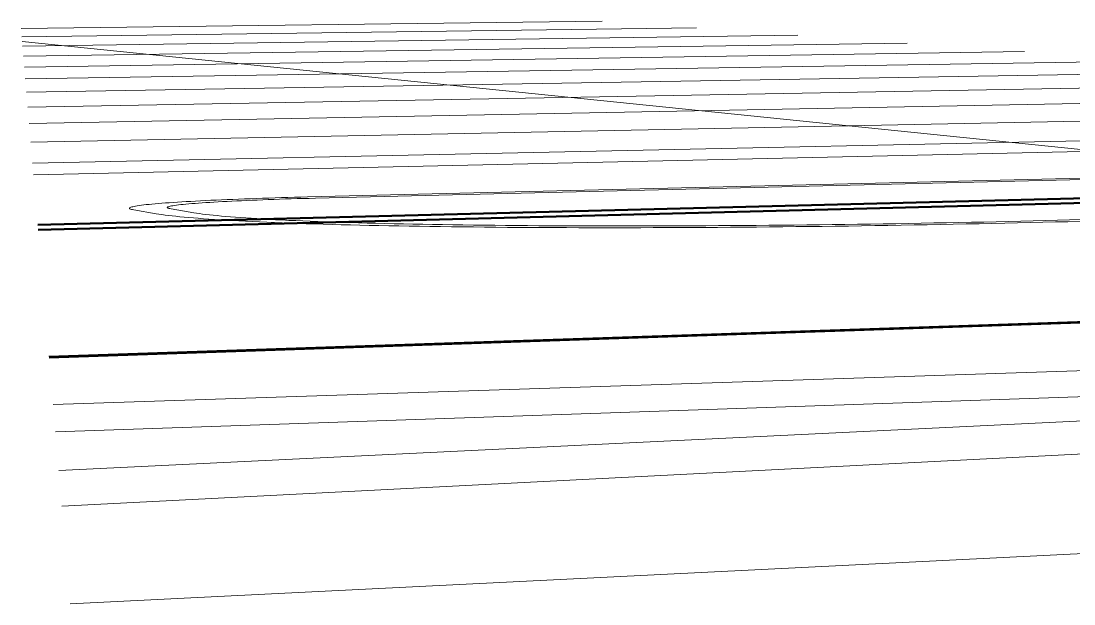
# Model space of a CAD drawing. Header units: inches. Extents: x 31156 to 31160, y -65 to 66.
# Drawn here: x 31156.8365 to 31156.9871, y 65.889 to 65.9723 of the extents above; entities that cross this region are included whole.
import ezdxf

# ---------------------------------------------------------------- set-up
doc = ezdxf.new("R2010")
doc.units = ezdxf.units.IN
doc.header["$MEASUREMENT"] = 0
doc.linetypes.add('Center 1_4_', pattern=[0.53125, 0.25, -0.09375, 0.09375, -0.09375])
doc.linetypes.add('Hidden', pattern=[0.28125, 0.1875, -0.09375])
for name, color, linetype, lineweight in [('A-PROP-SBCK', 71, 'Hidden', 50), ('BMP', 80, 'Continuous', 9), ('EOP-PR', 4, 'Continuous', 9), ('PAINT', 190, 'Continuous', 9), ('PROP', 3, 'Center 1_4_', 9)]:
    doc.layers.add(name, color=color, linetype=linetype, lineweight=lineweight)

msp = doc.modelspace()

# ---------------------------------------------------------------- linework, layer by layer
at = {"layer": 'A-PROP-SBCK', "linetype": 'Continuous'}
for p, q in [((31157.69848, 65.96462), (31156.83893, 65.94248)), ((31157.95542, 65.96209), (31156.84049, 65.92423)), ((31157.44744, 65.95869), (31156.83887, 65.94321))]:
    msp.add_line(p, q, dxfattribs=at)
at = {"layer": 'BMP'}
for p, q in [((31157.62961, 65.94327), (31156.84106, 65.91755)), ((31156.8423, 65.903), (31157.62961, 65.94327)), ((31157.2291, 65.92686), (31156.84139, 65.91361)), ((31156.84186, 65.90811), (31157.2291, 65.92686))]:
    msp.add_line(p, q, dxfattribs=at)
at = {"layer": 'EOP-PR'}
for p, q in [((31157.14658, 65.95366), (31156.87746, 65.94719)), ((31157.14832, 65.95353), (31156.87857, 65.94701)), ((31157.53913, 65.94809), (31156.84047, 65.92443)), ((31157.13942, 65.94802), (31156.98642, 65.94391)), ((31156.8526, 65.94536), (31156.85582, 65.9448)), ((31156.85793, 65.94549), (31156.8612, 65.94493))]:
    msp.add_line(p, q, dxfattribs=at)
for points in [[(31156.87746, 65.94719, 0), (31156.87651, 65.94716, 0), (31156.87558, 65.94714, 0), (31156.87465, 65.94711, 0), (31156.87373, 65.94709, 0), (31156.87282, 65.94706, 0), (31156.87192, 65.94703, 0), (31156.87103, 65.947, 0), (31156.87015, 65.94697, 0), (31156.86928, 65.94694, 0), (31156.86842, 65.94691, 0), (31156.86758, 65.94688, 0), (31156.86676, 65.94685, 0), (31156.86594, 65.94681, 0), (31156.86515, 65.94678, 0), (31156.86437, 65.94674, 0), (31156.86361, 65.94671, 0), (31156.86287, 65.94667, 0), (31156.86215, 65.94664, 0), (31156.86144, 65.9466, 0), (31156.86076, 65.94656, 0), (31156.8601, 65.94652, 0), (31156.85946, 65.94649, 0), (31156.85884, 65.94645, 0), (31156.85825, 65.94641, 0), (31156.85768, 65.94637, 0), (31156.85713, 65.94633, 0), (31156.85661, 65.94629, 0), (31156.85611, 65.94625, 0), (31156.85564, 65.94621, 0), (31156.8552, 65.94617, 0), (31156.85478, 65.94613, 0), (31156.85439, 65.94609, 0), (31156.85403, 65.94605, 0), (31156.8537, 65.94601, 0), (31156.85339, 65.94596, 0), (31156.85311, 65.94592, 0), (31156.85287, 65.94588, 0), (31156.85265, 65.94584, 0), (31156.85246, 65.9458, 0), (31156.8523, 65.94576, 0), (31156.85218, 65.94572, 0), (31156.85208, 65.94569, 0), (31156.85201, 65.94565, 0), (31156.85198, 65.94561, 0), (31156.85197, 65.94557, 0), (31156.852, 65.94553, 0), (31156.85206, 65.9455, 0), (31156.85215, 65.94546, 0), (31156.85226, 65.94542, 0), (31156.85241, 65.94539, 0), (31156.8526, 65.94536, 0)], [(31156.87857, 65.94701, 0), (31156.87769, 65.94699, 0), (31156.87683, 65.94697, 0), (31156.87597, 65.94695, 0), (31156.87512, 65.94692, 0), (31156.87428, 65.9469, 0), (31156.87345, 65.94687, 0), (31156.87264, 65.94684, 0), (31156.87183, 65.94681, 0), (31156.87104, 65.94678, 0), (31156.87027, 65.94675, 0), (31156.8695, 65.94672, 0), (31156.86876, 65.94669, 0), (31156.86803, 65.94666, 0), (31156.86732, 65.94663, 0), (31156.86663, 65.9466, 0), (31156.86595, 65.94656, 0), (31156.8653, 65.94653, 0), (31156.86467, 65.94649, 0), (31156.86406, 65.94646, 0), (31156.86348, 65.94642, 0), (31156.86291, 65.94639, 0), (31156.86237, 65.94635, 0), (31156.86186, 65.94631, 0), (31156.86137, 65.94628, 0), (31156.8609, 65.94624, 0), (31156.86047, 65.9462, 0), (31156.86006, 65.94616, 0), (31156.85968, 65.94613, 0), (31156.85932, 65.94609, 0), (31156.859, 65.94605, 0), (31156.8587, 65.94601, 0), (31156.85843, 65.94598, 0), (31156.8582, 65.94594, 0), (31156.85799, 65.9459, 0), (31156.85781, 65.94587, 0), (31156.85767, 65.94583, 0), (31156.85755, 65.94579, 0), (31156.85747, 65.94576, 0), (31156.85742, 65.94572, 0), (31156.85739, 65.94569, 0), (31156.85741, 65.94565, 0), (31156.85745, 65.94562, 0), (31156.85752, 65.94558, 0), (31156.85763, 65.94555, 0), (31156.85776, 65.94552, 0), (31156.85793, 65.94549, 0)], [(31156.98797, 65.94371, 0), (31156.9862, 65.94366, 0), (31156.98442, 65.94362, 0), (31156.98262, 65.94357, 0), (31156.98082, 65.94353, 0), (31156.979, 65.94349, 0), (31156.97718, 65.94344, 0), (31156.97534, 65.9434, 0), (31156.9735, 65.94337, 0), (31156.97166, 65.94333, 0), (31156.9698, 65.94329, 0), (31156.96794, 65.94325, 0), (31156.96608, 65.94322, 0), (31156.96421, 65.94319, 0), (31156.96233, 65.94316, 0), (31156.96046, 65.94312, 0), (31156.95858, 65.9431, 0), (31156.95669, 65.94307, 0), (31156.95481, 65.94304, 0), (31156.95293, 65.94302, 0), (31156.95105, 65.94299, 0), (31156.94917, 65.94297, 0), (31156.94729, 65.94295, 0), (31156.94541, 65.94293, 0), (31156.94353, 65.94291, 0), (31156.94166, 65.94289, 0), (31156.93979, 65.94288, 0), (31156.93793, 65.94286, 0), (31156.93608, 65.94285, 0), (31156.93423, 65.94284, 0), (31156.93238, 65.94283, 0), (31156.93055, 65.94282, 0), (31156.92872, 65.94281, 0), (31156.9269, 65.94281, 0), (31156.9251, 65.9428, 0), (31156.9233, 65.9428, 0), (31156.92151, 65.9428, 0), (31156.91974, 65.9428, 0), (31156.91798, 65.9428, 0), (31156.91623, 65.9428, 0), (31156.91449, 65.94281, 0), (31156.91277, 65.94281, 0), (31156.91106, 65.94282, 0), (31156.90937, 65.94283, 0), (31156.9077, 65.94284, 0), (31156.90604, 65.94285, 0), (31156.9044, 65.94287, 0), (31156.90278, 65.94288, 0), (31156.90118, 65.9429, 0), (31156.89959, 65.94291, 0), (31156.89803, 65.94293, 0), (31156.89648, 65.94295, 0), (31156.89496, 65.94297, 0), (31156.89346, 65.943, 0), (31156.89198, 65.94302, 0), (31156.89052, 65.94305, 0), (31156.88908, 65.94307, 0), (31156.88767, 65.9431, 0), (31156.88628, 65.94313, 0), (31156.88492, 65.94316, 0), (31156.88358, 65.94319, 0), (31156.88226, 65.94323, 0), (31156.88098, 65.94326, 0), (31156.87971, 65.9433, 0), (31156.87848, 65.94333, 0), (31156.87727, 65.94337, 0), (31156.87609, 65.94341, 0), (31156.87493, 65.94345, 0), (31156.8738, 65.94349, 0), (31156.87271, 65.94354, 0), (31156.87164, 65.94358, 0), (31156.8706, 65.94363, 0), (31156.86958, 65.94367, 0), (31156.8686, 65.94372, 0), (31156.86765, 65.94377, 0), (31156.86673, 65.94382, 0), (31156.86583, 65.94387, 0), (31156.86497, 65.94392, 0), (31156.86414, 65.94397, 0), (31156.86334, 65.94403, 0), (31156.86257, 65.94408, 0), (31156.86183, 65.94414, 0), (31156.86113, 65.94419, 0), (31156.86045, 65.94425, 0), (31156.85981, 65.94431, 0), (31156.8592, 65.94437, 0), (31156.85862, 65.94443, 0), (31156.85807, 65.94449, 0), (31156.85756, 65.94455, 0), (31156.85707, 65.94461, 0), (31156.85662, 65.94467, 0), (31156.8562, 65.94473, 0), (31156.85582, 65.9448, 0)], [(31156.98642, 65.94391, 0), (31156.9847, 65.94386, 0), (31156.98297, 65.94382, 0), (31156.98123, 65.94377, 0), (31156.97948, 65.94373, 0), (31156.97772, 65.94369, 0), (31156.97596, 65.94365, 0), (31156.97418, 65.94361, 0), (31156.9724, 65.94357, 0), (31156.97061, 65.94354, 0), (31156.96882, 65.9435, 0), (31156.96701, 65.94347, 0), (31156.96521, 65.94343, 0), (31156.9634, 65.9434, 0), (31156.96159, 65.94337, 0), (31156.95977, 65.94334, 0), (31156.95795, 65.94332, 0), (31156.95613, 65.94329, 0), (31156.95431, 65.94326, 0), (31156.95249, 65.94324, 0), (31156.95067, 65.94322, 0), (31156.94885, 65.9432, 0), (31156.94703, 65.94318, 0), (31156.94522, 65.94316, 0), (31156.94341, 65.94314, 0), (31156.9416, 65.94313, 0), (31156.9398, 65.94311, 0), (31156.938, 65.9431, 0), (31156.93621, 65.94309, 0), (31156.93443, 65.94308, 0), (31156.93265, 65.94307, 0), (31156.93088, 65.94306, 0), (31156.92912, 65.94306, 0), (31156.92737, 65.94305, 0), (31156.92563, 65.94305, 0), (31156.9239, 65.94305, 0), (31156.92218, 65.94305, 0), (31156.92048, 65.94305, 0), (31156.91878, 65.94305, 0), (31156.9171, 65.94305, 0), (31156.91544, 65.94306, 0), (31156.91379, 65.94307, 0), (31156.91215, 65.94308, 0), (31156.91053, 65.94308, 0), (31156.90892, 65.9431, 0), (31156.90734, 65.94311, 0), (31156.90577, 65.94312, 0), (31156.90422, 65.94314, 0), (31156.90269, 65.94315, 0), (31156.90117, 65.94317, 0), (31156.89968, 65.94319, 0), (31156.89821, 65.94321, 0), (31156.89676, 65.94324, 0), (31156.89533, 65.94326, 0), (31156.89392, 65.94328, 0), (31156.89253, 65.94331, 0), (31156.89117, 65.94334, 0), (31156.88983, 65.94337, 0), (31156.88852, 65.9434, 0), (31156.88723, 65.94343, 0), (31156.88596, 65.94346, 0), (31156.88472, 65.94349, 0), (31156.88351, 65.94353, 0), (31156.88232, 65.94356, 0), (31156.88116, 65.9436, 0), (31156.88002, 65.94364, 0), (31156.87891, 65.94368, 0), (31156.87783, 65.94372, 0), (31156.87678, 65.94376, 0), (31156.87576, 65.94381, 0), (31156.87476, 65.94385, 0), (31156.87379, 65.9439, 0), (31156.87286, 65.94394, 0), (31156.87195, 65.94399, 0), (31156.87107, 65.94404, 0), (31156.87022, 65.94409, 0), (31156.8694, 65.94414, 0), (31156.86861, 65.94419, 0), (31156.86786, 65.94424, 0), (31156.86713, 65.94429, 0), (31156.86643, 65.94435, 0), (31156.86577, 65.9444, 0), (31156.86513, 65.94446, 0), (31156.86453, 65.94452, 0), (31156.86396, 65.94457, 0), (31156.86342, 65.94463, 0), (31156.86291, 65.94469, 0), (31156.86244, 65.94475, 0), (31156.86199, 65.94481, 0), (31156.86158, 65.94487, 0), (31156.8612, 65.94493, 0)]]:
    msp.add_polyline3d(points, dxfattribs=at)
at = {"layer": 'PAINT'}
for p, q in [((31156.83648, 65.97126), (31156.91959, 65.97233)), ((31156.83658, 65.97006), (31156.9331, 65.97135)), ((31157.02081, 65.95064), (31156.83664, 65.96942)), ((31156.83669, 65.96875), (31156.94759, 65.9703)), ((31156.83682, 65.96733), (31156.96319, 65.96917)), ((31156.83695, 65.96576), (31156.98001, 65.96796)), ((31156.83709, 65.96405), (31156.99822, 65.96664)), ((31156.83726, 65.96215), (31157.01799, 65.96521)), ((31156.83744, 65.96004), (31157.03953, 65.96365)), ((31156.83764, 65.95768), (31157.06309, 65.96195)), ((31156.95475, 65.95737), (31157.08897, 65.96008)), ((31156.83786, 65.95502), (31156.95475, 65.95737)), ((31156.83812, 65.95201), (31157.11752, 65.95801)), ((31156.83826, 65.95035), (31157.13293, 65.9569))]:
    msp.add_line(p, q, dxfattribs=at)
at = {"layer": 'PROP', "linetype": 'Continuous'}
msp.add_line((31157.95391, 65.94433), (31156.84349, 65.88903), dxfattribs=at)

doc.saveas('drawing.dxf')
